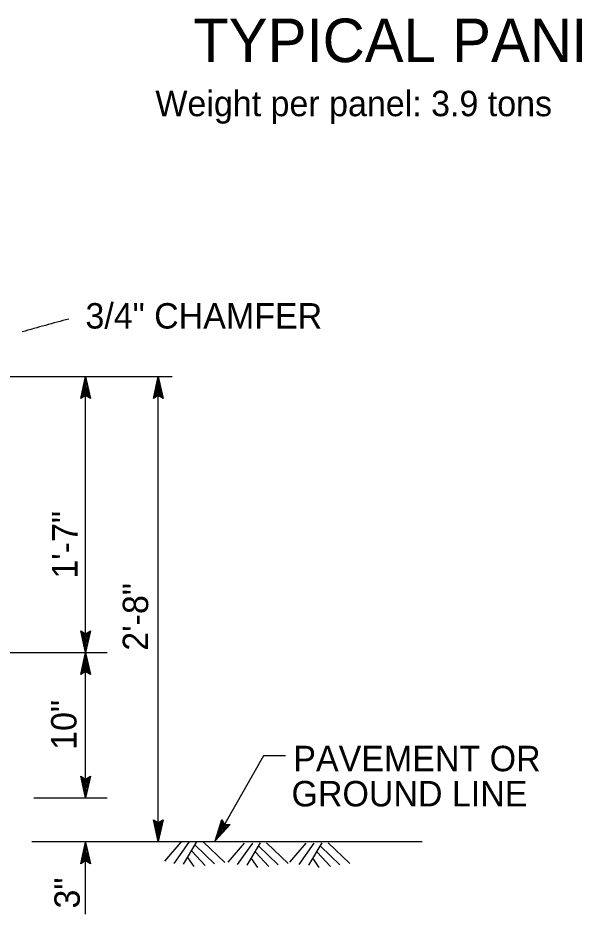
# Model space of a CAD drawing. Extents: x -894 to 866, y -476 to 714.
# Drawn here: x -506.4 to -353.1, y 144.2 to 391 of the extents above; entities that cross this region are included whole.
import ezdxf

# ---------------------------------------------------------------- set-up
doc = ezdxf.new("R2010")
doc.units = 0
for name, color, linetype in [('56 Stage 3 Anno', 7, 'Continuous'), ('57 Undefined', 7, 'Continuous'), ('60 Nongeo Data', 7, 'Continuous')]:
    doc.layers.add(name, color=color, linetype=linetype)

msp = doc.modelspace()

# ---------------------------------------------------------------- linework, layer by layer
at = {"layer": '56 Stage 3 Anno'}
for p, q in [((-533.65, 292.18), (-463.89, 292.18)), ((-489.02, 286.18), (-487.69, 292.18)), ((-487.69, 216.18), (-487.69, 292.18)), ((-487.69, 292.18), (-487.69, 292.18)), ((-487.69, 292.18), (-486.35, 286.18)), ((-469.02, 286.18), (-467.69, 292.18)), ((-467.69, 164.18), (-467.69, 292.18)), ((-467.69, 292.18), (-467.69, 292.18)), ((-467.69, 292.18), (-466.35, 286.18)), ((-488.67, 286.4), (-487.69, 290.8)), ((-488.31, 286.63), (-487.69, 289.42)), ((-487.69, 289.42), (-487.06, 286.59)), ((-487.68, 290.79), (-486.71, 286.42)), ((-468.67, 286.4), (-467.69, 290.8)), ((-468.31, 286.63), (-467.69, 289.42)), ((-467.69, 289.42), (-467.06, 286.59)), ((-467.68, 290.79), (-466.71, 286.42)), ((-487.69, 286.98), (-489.02, 286.18)), ((-487.96, 286.81), (-487.69, 288.04)), ((-487.69, 288.04), (-487.42, 286.83)), ((-486.35, 286.18), (-487.69, 286.98)), ((-467.69, 286.98), (-469.02, 286.18)), ((-467.96, 286.81), (-467.69, 288.04)), ((-467.69, 288.04), (-467.42, 286.83)), ((-466.35, 286.18), (-467.69, 286.98)), ((-489.02, 286.18), (-489.02, 286.18)), ((-486.35, 286.18), (-486.35, 286.18)), ((-469.02, 286.18), (-469.02, 286.18)), ((-466.35, 286.18), (-466.35, 286.18)), ((-487.69, 216.18), (-489.02, 222.18)), ((-489.02, 222.18), (-489.02, 222.18)), ((-489.02, 222.18), (-487.69, 221.38)), ((-487.69, 221.38), (-486.34, 222.18)), ((-486.34, 222.18), (-487.69, 216.18)), ((-486.34, 222.18), (-486.34, 222.18)), ((-487.69, 217.57), (-488.66, 221.95)), ((-487.68, 218.95), (-488.31, 221.77)), ((-487.68, 220.33), (-487.95, 221.54)), ((-486.7, 221.97), (-487.68, 217.56)), ((-487.06, 221.73), (-487.68, 218.95)), ((-487.41, 221.56), (-487.68, 220.33)), ((-530.57, 216.18), (-481.72, 216.18)), ((-489.02, 210.18), (-487.69, 216.18)), ((-488.67, 210.4), (-487.69, 214.8)), ((-487.69, 216.18), (-487.69, 216.18)), ((-487.69, 216.18), (-487.69, 216.18)), ((-487.69, 216.18), (-486.35, 210.18)), ((-487.69, 176.27), (-487.69, 216.18)), ((-487.68, 214.79), (-486.71, 210.42)), ((-488.31, 210.63), (-487.69, 213.42)), ((-487.69, 213.42), (-487.06, 210.59)), ((-487.69, 210.98), (-489.02, 210.18)), ((-489.02, 210.18), (-489.02, 210.18)), ((-487.96, 210.81), (-487.69, 212.04)), ((-487.69, 212.04), (-487.42, 210.83)), ((-486.35, 210.18), (-487.69, 210.98)), ((-486.35, 210.18), (-486.35, 210.18)), ((-438.66, 187.75), (-451.97, 164.31)), ((-432.61, 187.73), (-438.66, 187.75)), ((-487.69, 176.18), (-489.02, 182.18)), ((-489.02, 182.18), (-489.02, 182.18)), ((-489.02, 182.18), (-487.69, 181.38)), ((-487.69, 177.57), (-488.66, 181.95)), ((-487.68, 178.95), (-488.31, 181.77)), ((-487.68, 180.33), (-487.95, 181.54)), ((-487.69, 181.38), (-486.34, 182.18)), ((-486.34, 182.18), (-487.69, 176.18)), ((-486.7, 181.97), (-487.68, 177.56)), ((-487.06, 181.73), (-487.68, 178.95)), ((-487.41, 181.56), (-487.68, 180.33)), ((-486.34, 182.18), (-486.34, 182.18)), ((-502.01, 176.18), (-481.72, 176.18)), ((-487.69, 176.18), (-487.69, 176.18)), ((-467.69, 164.18), (-469.02, 170.18)), ((-469.02, 170.18), (-469.02, 170.18)), ((-469.02, 170.18), (-467.69, 169.38)), ((-467.69, 165.57), (-468.66, 169.95)), ((-467.68, 166.95), (-468.31, 169.77)), ((-467.68, 168.33), (-467.95, 169.54)), ((-467.69, 169.38), (-466.35, 170.18)), ((-466.35, 170.18), (-467.69, 164.18)), ((-466.7, 169.97), (-467.68, 165.56)), ((-467.06, 169.73), (-467.68, 166.95)), ((-467.41, 169.56), (-467.68, 168.33)), ((-466.35, 170.18), (-466.35, 170.18)), ((-451.97, 164.31), (-450.17, 170.19)), ((-447.84, 168.87), (-451.97, 164.31)), ((-451.29, 165.53), (-449.97, 169.81)), ((-448.26, 168.86), (-451.29, 165.51)), ((-450.61, 166.72), (-449.76, 169.48)), ((-448.69, 168.83), (-450.61, 166.72)), ((-450.17, 170.19), (-450.17, 170.19)), ((-450.17, 170.19), (-449.4, 168.84)), ((-449.92, 167.92), (-449.56, 169.1)), ((-449.08, 168.85), (-449.92, 167.92)), ((-449.4, 168.84), (-447.84, 168.87)), ((-447.84, 168.87), (-447.84, 168.87)), ((-502.01, 164.18), (-463.89, 164.18)), ((-489.02, 158.03), (-487.69, 164.03)), ((-487.69, 144.18), (-487.69, 164.03)), ((-487.69, 164.03), (-487.69, 164.03)), ((-487.69, 164.03), (-486.35, 158.03)), ((-467.69, 164.18), (-467.69, 164.18)), ((-451.97, 164.31), (-451.97, 164.31)), ((-488.67, 158.25), (-487.69, 162.65)), ((-488.31, 158.48), (-487.69, 161.27)), ((-487.69, 161.27), (-487.06, 158.44)), ((-487.68, 162.64), (-486.71, 158.27)), ((-487.69, 158.83), (-489.02, 158.03)), ((-489.02, 158.03), (-489.02, 158.03)), ((-487.96, 158.66), (-487.69, 159.89)), ((-487.69, 159.89), (-487.42, 158.68)), ((-486.35, 158.03), (-487.69, 158.83)), ((-486.35, 158.03), (-486.35, 158.03))]:
    msp.add_line(p, q, dxfattribs=at)
msp.add_arc((-369.53, -163.58), 487.34, 104.5954, 106.1628, dxfattribs=at)
at = {"layer": '60 Nongeo Data'}
for p, q in [((-502.52, 164.18), (-394.96, 164.18)), ((-461.5, 163.97), (-466.01, 158.74)), ((-459.28, 164), (-463.44, 158.1)), ((-457.12, 164.08), (-460.8, 157.97)), ((-457.48, 163.17), (-452.15, 158.04)), ((-455.35, 164.11), (-449.38, 158.38)), ((-443.98, 163.69), (-448.49, 158.46)), ((-441.77, 163.73), (-445.93, 157.83)), ((-439.61, 163.8), (-443.28, 157.69)), ((-439.96, 162.89), (-434.63, 157.76)), ((-437.83, 163.84), (-431.86, 158.1)), ((-427.02, 163.69), (-431.53, 158.46)), ((-424.8, 163.73), (-428.96, 157.83)), ((-422.64, 163.8), (-426.32, 157.69)), ((-423, 162.89), (-417.67, 157.76)), ((-420.87, 163.84), (-414.9, 158.1)), ((-458.4, 161.49), (-454.75, 157.6)), ((-440.88, 161.21), (-437.23, 157.32)), ((-423.92, 161.21), (-420.27, 157.32)), ((-459.62, 159.73), (-457.9, 157.25)), ((-442.1, 159.45), (-440.38, 156.98)), ((-425.14, 159.45), (-423.42, 156.98))]:
    msp.add_line(p, q, dxfattribs=at)
msp.add_lwpolyline([(-502.52, 164.18), (-407.76, 164.18)], dxfattribs=at)

# ---------------------------------------------------------------- texts
at = {"layer": '57 Undefined'}
for s, height, p in [('TYPICAL PANEL', 12, (-458.06, 378.79)), ('Weight per panel: 3.9 tons', 7, (-468.48, 363.91)), ('3/4" CHAMFER', 7, (-487.75, 305.43)), ('PAVEMENT OR', 7, (-430.48, 183.52)), ('GROUND LINE', 7, (-430.98, 173.84))]:
    msp.add_text(s, height=height, dxfattribs=at).set_placement(p)
for s, p in [('1\'-7"', (-489.93, 236.54)), ('2\'-8"', (-470.47, 216.7)), ('10"', (-490.21, 189.41)), ('3"', (-489.31, 145.71))]:
    msp.add_text(s, height=7, rotation=90, dxfattribs=at).set_placement(p)

doc.saveas('drawing.dxf')
